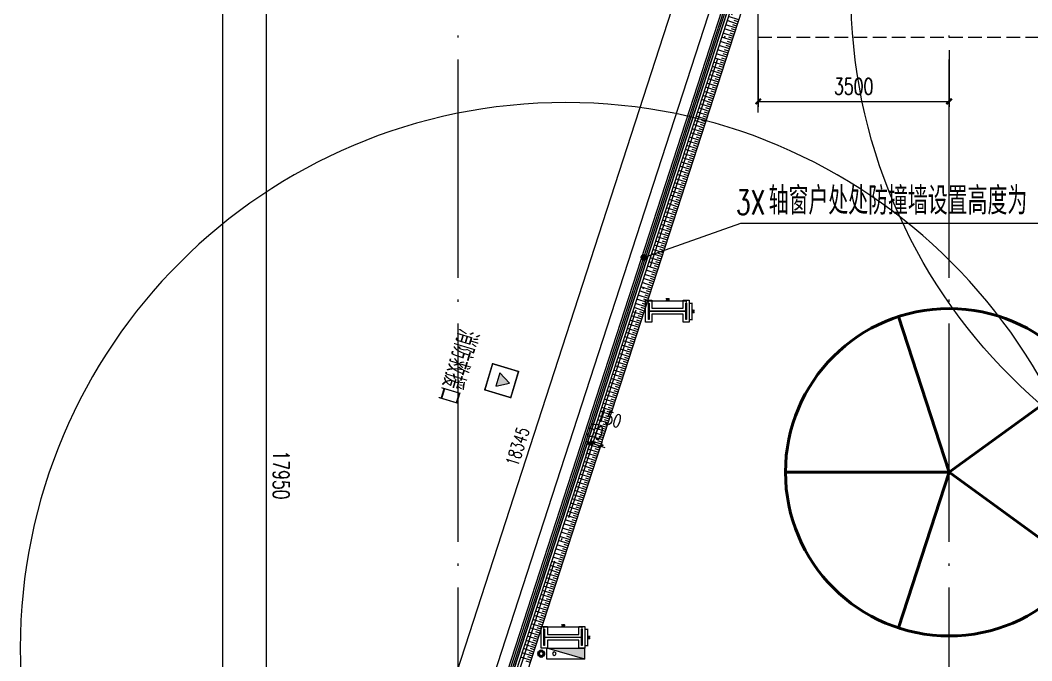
# Model space of a CAD drawing. Extents: x -1313754 to 847533, y 489853 to 941203.
# Drawn here: x -320884 to -302339, y 572440 to 584179 of the extents above; entities that cross this region are included whole.
import ezdxf

# ---------------------------------------------------------------- set-up
doc = ezdxf.new("R2010")
doc.units = 0
doc.header["$LTSCALE"] = 1000
doc.header["$MEASUREMENT"] = 0
doc.linetypes.add('DASH', pattern=[0.35, 0.25, -0.1])
doc.linetypes.add('DOTE', pattern=[2.42, 2, -0.2, 0.02, -0.2])
doc.layers.get('Defpoints').update_dxf_attribs({"color": 210})
for name, color, linetype in [('99平面图例外参$0$A-HATCH-2', 251, 'Continuous'), ('A-AXIS-D', 1, 'Continuous'), ('A-AXIS-DOTE', 14, 'DOTE'), ('A-AXIS-DP', 126, 'Continuous'), ('A-HATCH-2', 251, 'Continuous'), ('A-LIN-V', 9, 'Continuous'), ('A-TEXT', 61, 'Continuous'), ('A-WINDOW', 140, 'Continuous'), ('AS-COLN', 6, 'Continuous'), ('AS-WALL', 40, 'Continuous'), ('AS-结构边线层', 200, 'Continuous'), ('DIM_SYMB', 3, 'Continuous'), ('PUB_TEXT', 7, 'Continuous'), ('RP-N2-01$0$$0$A-WIND-J', 1, 'Continuous'), ('RP-N2-01$0$A-WIND-J', 3, 'Continuous'), ('SB_ZF消火栓', 10, 'Continuous'), ('SB_ZF消火栓M', 10, 'Continuous'), ('建-墙-幕', 4, 'Continuous')]:
    doc.layers.add(name, color=color, linetype=linetype)
doc.layers.add('LG-ZF消防', color=1, linetype='Continuous', lineweight=60)
doc.styles.add('_TCH_DIM', font='SIMPLEX', dxfattribs={"bigfont": 'GBCBIG'})
doc.styles.add('_TCH_DIM_T3', font='SIMPLEX', dxfattribs={"width": 0.705882, "bigfont": 'GBCBIG'})
doc.styles.add('A-DIM_T3', font='SIMPLEX', dxfattribs={"width": 0.705882, "bigfont": 'GBCBIG'})
doc.dimstyles.new('_TCH_ARCH&&10', dxfattribs={"dimtxt": 29.75, "dimasz": 10, "dimexe": 10, "dimexo": 10, "dimgap": 12.625, "dimtad": 1, "dimdec": 0, "dimzin": 0, "dimdsep": 46, "dimtxsty": '_TCH_DIM_T3', "dimblk": 'ARCHTICK', "dimcen": 0.09, "dimclrt": 7, "dimazin": 2, "dimtfac": 1, "dimtdec": 0, "dimtix": 1, "dimtmove": 2, "dimatfit": 3, "dimfxl": 0, "dimtolj": 1, "dimtzin": 0, "dimarcsym": 0})
doc.dimstyles.new('_TCH_ARCH&&100', dxfattribs={"dimtxt": 297.5, "dimasz": 100, "dimexe": 100, "dimexo": 100, "dimgap": 126.25, "dimtad": 1, "dimdec": 0, "dimzin": 0, "dimdsep": 46, "dimtxsty": '_TCH_DIM_T3', "dimblk": 'ARCHTICK', "dimcen": 0.09, "dimclrt": 7, "dimazin": 2, "dimtfac": 1, "dimtdec": 0, "dimtix": 1, "dimtmove": 2, "dimatfit": 3, "dimfxl": 0, "dimtolj": 1, "dimtzin": 0, "dimarcsym": 0})
doc.dimstyles.new('_TCH_ARCH&&80', dxfattribs={"dimtxt": 238, "dimasz": 80, "dimexe": 80, "dimexo": 80, "dimgap": 101, "dimtad": 1, "dimdec": 0, "dimzin": 0, "dimdsep": 46, "dimtxsty": '_TCH_DIM_T3', "dimblk": 'ARCHTICK', "dimcen": 0.09, "dimclrt": 7, "dimazin": 2, "dimtfac": 1, "dimtdec": 0, "dimtix": 1, "dimtmove": 2, "dimatfit": 3, "dimfxl": 0, "dimtolj": 1, "dimtzin": 0, "dimarcsym": 0})
doc.dimstyles.new('A-DIM&&100', dxfattribs={"dimtxt": 297.5, "dimasz": 100, "dimexe": 100, "dimexo": 100, "dimgap": 126.25, "dimtad": 1, "dimdec": 0, "dimzin": 0, "dimdsep": 46, "dimtxsty": 'A-DIM_T3', "dimblk": 'ARCHTICK', "dimcen": 0.09, "dimclrt": 7, "dimazin": 2, "dimtfac": 1, "dimtdec": 0, "dimtix": 1, "dimtmove": 2, "dimatfit": 3, "dimfxl": 0, "dimtolj": 1, "dimtzin": 0, "dimarcsym": 0})

# ---------------------------------------------------------------- blocks, each defined once
blk = doc.blocks.new('_ArchTick')
at = {"color": 0, "linetype": 'ByBlock', "const_width": 0.4}
blk.add_lwpolyline([(-0.5, -0.5), (0.5, 0.5)], dxfattribs=at)
blk = doc.blocks.new('*D1349')
at = {"layer": 'A-AXIS-D', "color": 0, "lineweight": -2}
for p, q in [((-94953, -220000), (-95739, -220000)), ((-95639, -220000), (-95639, -237950)), ((-94953, -237950), (-95739, -237950))]:
    blk.add_line(p, q, dxfattribs=at)
at = {"layer": 'Defpoints', "color": 0}
for p in [(-94853, -220000), (-95639, -237950), (-94853, -237950)]:
    blk.add_point(p, dxfattribs=at)
at = {"layer": 'A-AXIS-D', "color": 0, "lineweight": -2, "xscale": 100, "yscale": 100, "zscale": 100}
for p, rotation in [((-95639, -220000), 90), ((-95639, -237950), 270)]:
    blk.add_blockref('_ArchTick', p, dxfattribs=dict(at, rotation=rotation))
at = {"layer": 'A-AXIS-D', "color": 7, "insert": (-95364, -228975), "char_height": 297.5, "attachment_point": 5, "rotation": 270, "style": 'A-DIM_T3'}
blk.add_mtext('\\A1;17950', dxfattribs=at)
blk = doc.blocks.new('*D1409')
at = {"layer": 'A-AXIS-D', "color": 0, "lineweight": -2}
for p, q in [((-95053, -183400), (-96539, -183400)), ((-96439, -183400), (-96439, -256600)), ((-95053, -256600), (-96539, -256600))]:
    blk.add_line(p, q, dxfattribs=at)
at = {"layer": 'Defpoints', "color": 0}
for p in [(-94953, -183400), (-96439, -256600), (-94953, -256600)]:
    blk.add_point(p, dxfattribs=at)
at = {"layer": 'A-AXIS-D', "color": 0, "lineweight": -2, "xscale": 100, "yscale": 100, "zscale": 100}
for p, rotation in [((-96439, -183400), 90), ((-96439, -256600), 270)]:
    blk.add_blockref('_ArchTick', p, dxfattribs=dict(at, rotation=rotation))
at = {"layer": 'A-AXIS-D', "color": 7, "insert": (-96164, -220000), "char_height": 297.5, "attachment_point": 5, "rotation": 270, "style": 'A-DIM_T3'}
blk.add_mtext('\\A1;73200', dxfattribs=at)
blk = doc.blocks.new('*D1485')
at = {"layer": 'A-AXIS-D', "color": 0, "lineweight": -2}
for p, q in [((-86618, -221190), (-86618, -222228)), ((-83118, -221190), (-83118, -222228)), ((-86618, -222128), (-83118, -222128))]:
    blk.add_line(p, q, dxfattribs=at)
at = {"layer": 'Defpoints', "color": 0}
for p in [(-86618, -221090), (-83118, -221090), (-83118, -222128)]:
    blk.add_point(p, dxfattribs=at)
at = {"layer": 'A-AXIS-D', "color": 0, "lineweight": -2, "xscale": 100, "yscale": 100, "zscale": 100, "rotation": 180}
blk.add_blockref('_ArchTick', (-86618, -222128), dxfattribs=at)
at = {"layer": 'A-AXIS-D', "color": 0, "lineweight": -2, "xscale": 100, "yscale": 100, "zscale": 100}
blk.add_blockref('_ArchTick', (-83118, -222128), dxfattribs=at)
at = {"layer": 'A-AXIS-D', "color": 7, "insert": (-84868, -221853), "char_height": 297.5, "attachment_point": 5, "style": '_TCH_DIM_T3'}
blk.add_mtext('\\A1;3500', dxfattribs=at)
blk = doc.blocks.new('43243')
at = {"layer": 'AS-结构边线层'}
blk.add_lwpolyline([(-263994, 621290), (-277514, 621290), (-277514, 621120), (-279354, 621120), (-279354, 620570), (-281454, 620570), (-281454, 621120), (-295987, 621120), (-313454, 567286), (-313454, 548520), (-281454, 548520), (-281454, 549070), (-279354, 549070), (-279354, 548520), (-277514, 548520), (-277514, 548350), (-263994, 548350)], dxfattribs=at)
blk = doc.blocks.new('4324324')
at = {"layer": 'A-HATCH-2', "linetype": 'DASH'}
blk.add_line((-307354.2, 583869.9), (-128854.2, 583869.9), dxfattribs=at)
blk = doc.blocks.new('w4324324')
at = {"layer": 'A-HATCH-2', "lineweight": 60}
for q in [(-1694760, 686605), (-1697614, 684532), (-1691907, 684532), (-1696524, 681178), (-1692997, 681178)]:
    blk.add_line((-1694760, 683605), q, dxfattribs=at)
blk.add_circle((-1694760, 683605), 3000, dxfattribs=at)
blk = doc.blocks.new('342343')
at = {"layer": 'A-LIN-V'}
blk.add_blockref('w4324324', (1048710, 103556), dxfattribs=at)
blk = doc.blocks.new('*D1765')
at = {"layer": 'A-AXIS-DP', "color": 0, "lineweight": -2}
for p, q in [((-195790, 766880), (-195790, 766929)), ((-195790, 766919), (-195490, 766919)), ((-195490, 766880), (-195490, 766929))]:
    blk.add_line(p, q, dxfattribs=at)
at = {"layer": 'Defpoints', "color": 0}
for p in [(-195790, 766870), (-195490, 766919), (-195490, 766870)]:
    blk.add_point(p, dxfattribs=at)
at = {"layer": 'A-AXIS-DP', "color": 0, "lineweight": -2, "xscale": 10, "yscale": 10, "zscale": 10, "rotation": 180}
blk.add_blockref('_ArchTick', (-195790, 766919), dxfattribs=at)
at = {"layer": 'A-AXIS-DP', "color": 0, "lineweight": -2, "xscale": 10, "yscale": 10, "zscale": 10}
blk.add_blockref('_ArchTick', (-195490, 766919), dxfattribs=at)
at = {"layer": 'A-AXIS-DP', "color": 7, "insert": (-195640, 766946), "char_height": 29.8, "attachment_point": 5, "style": '_TCH_DIM_T3'}
blk.add_mtext('\\A1;300', dxfattribs=at)
blk = doc.blocks.new('*D1766')
at = {"layer": 'A-AXIS-DP', "color": 0, "lineweight": -2}
for p, q in [((-195800, 766820), (-195841, 766820)), ((-195831, 766120), (-195831, 766820)), ((-195800, 766120), (-195841, 766120))]:
    blk.add_line(p, q, dxfattribs=at)
at = {"layer": 'Defpoints', "color": 0}
for p in [(-195831, 766820), (-195790, 766820), (-195790, 766120)]:
    blk.add_point(p, dxfattribs=at)
at = {"layer": 'A-AXIS-DP', "color": 0, "lineweight": -2, "xscale": 10, "yscale": 10, "zscale": 10}
for p, rotation in [((-195831, 766820), 90), ((-195831, 766120), 270)]:
    blk.add_blockref('_ArchTick', p, dxfattribs=dict(at, rotation=rotation))
at = {"layer": 'A-AXIS-DP', "color": 7, "insert": (-195859, 766470), "char_height": 29.8, "attachment_point": 5, "rotation": 90, "style": '_TCH_DIM_T3'}
blk.add_mtext('\\A1;700', dxfattribs=at)
blk = doc.blocks.new('RP-N2-01$0$$0$xfjy')
at = {"layer": 'RP-N2-01$0$$0$A-WIND-J'}
h = blk.add_hatch(color=256, dxfattribs=at)
h.dxf.hatch_style = 1
h.paths.add_polyline_path([(1141876, -26214), (1142135, -26214), (1142005, -25989)])
at = {"layer": 'RP-N2-01$0$$0$A-WIND-J', "const_width": 25}
blk.add_lwpolyline([(1141755, -25889), (1141755, -26389), (1142255, -26389), (1142255, -25889)], close=True, dxfattribs=at)
at = {"layer": 'RP-N2-01$0$$0$A-WIND-J'}
for points in [[(1141755, -26389), (1142255, -26389), (1142255, -25889), (1141755, -25889)], [(1141876, -26214), (1142135, -26214), (1142005, -25989)]]:
    blk.add_lwpolyline(points, close=True, dxfattribs=at)
blk = doc.blocks.new('RP-N2-01$0$xfjy')
at = {"layer": 'RP-N2-01$0$$0$A-WIND-J'}
blk.add_blockref('RP-N2-01$0$$0$xfjy', (0, 0), dxfattribs=at)
blk = doc.blocks.new('1232')
at = {"layer": 'RP-N2-01$0$A-WIND-J', "rotation": 253.2410415830264}
blk.add_blockref('RP-N2-01$0$xfjy', (42264, 1663536, 0), dxfattribs=at)
at = {"layer": 'A-TEXT', "style": '_TCH_DIM'}
blk.add_text('消防救援口', height=384.1, rotation=253.241, dxfattribs=at).set_placement((-312841, 578551, 0))
blk = doc.blocks.new('99平面图例外参$0$$LinePat$填挖边坡')
at = {"color": 0}
for p, q in [((0, 0), (0, -1500)), ((300, 0), (300, -600))]:
    blk.add_line(p, q, dxfattribs=at)
at = {"layer": 'Defpoints', "color": 0}
blk.add_point((600, 0), dxfattribs=at)
blk = doc.blocks.new('34242343243')
at = {"layer": 'A-LIN-V'}
for p, q in [((-313254, 567740), (-307745, 584720)), ((-313054, 567709), (-307535, 584720))]:
    blk.add_line(p, q, dxfattribs=at)
at = {"layer": '99平面图例外参$0$A-HATCH-2', "color": 203, "xscale": 0.1335687905897206, "yscale": 0.1333333333333333, "zscale": 0.1333333333333333, "rotation": 252.0237134181384}
for p in [(-307732, 584110), (-307708, 584186), (-307782, 583958), (-307757, 584034), (-307856, 583729), (-307831, 583805), (-307807, 583881), (-307906, 583577), (-307881, 583653), (-307980, 583348), (-307955, 583424), (-307930, 583500), (-308029, 583195), (-308005, 583272), (-308079, 583043), (-308054, 583119), (-308153, 582814), (-308128, 582891), (-308103, 582967), (-308202, 582662), (-308178, 582738), (-308277, 582433), (-308252, 582509), (-308227, 582586), (-308326, 582281), (-308301, 582357), (-308400, 582052), (-308376, 582128), (-308351, 582204), (-308450, 581900), (-308425, 581976), (-308499, 581747), (-308474, 581823), (-308573, 581518), (-308549, 581595), (-308524, 581671), (-308623, 581366), (-308598, 581442), (-308697, 581137), (-308672, 581213), (-308648, 581290), (-308747, 580985), (-308722, 581061), (-308821, 580756), (-308796, 580832), (-308771, 580909), (-308870, 580604), (-308845, 580680), (-308944, 580375), (-308920, 580451), (-308895, 580527), (-308994, 580222), (-308969, 580299), (-309043, 580070), (-309019, 580146), (-309118, 579841), (-309093, 579918), (-309068, 579994), (-309167, 579689), (-309142, 579765), (-309241, 579460), (-309216, 579536), (-309192, 579613), (-309291, 579308), (-309266, 579384), (-309365, 579079), (-309340, 579155), (-309315, 579232), (-309414, 578927), (-309390, 579003), (-309464, 578774), (-309439, 578850), (-309538, 578545), (-309513, 578622), (-309489, 578698), (-309587, 578393), (-309563, 578469), (-309662, 578164), (-309637, 578241), (-309612, 578317), (-309711, 578012), (-309686, 578088), (-309785, 577783), (-309761, 577859), (-309736, 577936), (-309835, 577631), (-309810, 577707), (-309884, 577478), (-309860, 577554), (-309959, 577250), (-309934, 577326), (-309909, 577402), (-310008, 577097), (-309983, 577173), (-310082, 576868), (-310057, 576945), (-310033, 577021), (-310132, 576716), (-310107, 576792), (-310206, 576487), (-310181, 576563), (-310156, 576640), (-310255, 576335), (-310231, 576411), (-310305, 576182), (-310280, 576259), (-310379, 575954), (-310354, 576030), (-310330, 576106), (-310428, 575801), (-310404, 575877), (-310503, 575573), (-310478, 575649), (-310453, 575725), (-310552, 575420), (-310527, 575496), (-310626, 575191), (-310602, 575268), (-310577, 575344), (-310676, 575039), (-310651, 575115), (-310725, 574886), (-310701, 574963), (-310799, 574658), (-310775, 574734), (-310750, 574810), (-310849, 574505), (-310824, 574582), (-310923, 574277), (-310898, 574353), (-310874, 574429), (-310973, 574124), (-310948, 574200), (-311047, 573895), (-311022, 573972), (-310997, 574048), (-311096, 573743), (-311072, 573819), (-311170, 573514), (-311146, 573591), (-311121, 573667), (-311220, 573362), (-311195, 573438), (-311269, 573209), (-311245, 573286), (-311344, 572981), (-311319, 573057), (-311294, 573133), (-311393, 572828), (-311368, 572904), (-311467, 572600), (-311443, 572676), (-311418, 572752), (-311517, 572447), (-311492, 572523)]:
    blk.add_blockref('99平面图例外参$0$$LinePat$填挖边坡', p, dxfattribs=at)
blk = doc.blocks.new('A$C5D961328')
at = {"layer": 'SB_ZF消火栓'}
blk.add_hatch(color=256, dxfattribs=at).paths.add_polyline_path([(0, 40), (700, 40), (700, 240)])
at = {"layer": 'A-LIN-V', "ltscale": 500}
blk.add_circle((350, 40), 10001, dxfattribs=at)
at = {"layer": 'SB_ZF消火栓'}
for p, q in [((700, 240), (0, 240)), ((0, 240), (0, 40)), ((700, 240), (0, 40)), ((700, 240), (700, 40)), ((0, 40), (700, 40))]:
    blk.add_line(p, q, dxfattribs=at)
at = {"layer": 'SB_ZF消火栓', "color": 1}
blk.add_circle((140, 140), 32.5, dxfattribs=at)
blk = doc.blocks.new('we42342343234')
at = {"layer": 'LG-ZF消防'}
blk.add_circle((-311332, 572570), 50, dxfattribs=at)
at = {"layer": 'SB_ZF消火栓M', "rotation": 180}
blk.add_blockref('A$C5D961328', (-295304, 584760), dxfattribs=at)
at = {"layer": 'SB_ZF消火栓M', "xscale": -1, "rotation": 180}
blk.add_blockref('A$C5D961328', (-311232, 572710), dxfattribs=at)
blk = doc.blocks.new('234243242332')
at = {"layer": 'SB_ZF消火栓'}
blk.add_blockref('we42342343234', (0, 0), dxfattribs=at)
blk = doc.blocks.new('*D211')
at = {"layer": 'A-AXIS-DP', "color": 0, "lineweight": -2}
for p, q in [((-310433, 576435), (-310509, 576460)), ((-310507, 576207), (-310408, 576511)), ((-310460, 576191), (-310361, 576496)), ((-310433, 576435), (-310385, 576420)), ((-310385, 576420), (-310309, 576395))]:
    blk.add_line(p, q, dxfattribs=at)
at = {"layer": 'Defpoints', "color": 0}
for p in [(-310385, 576420), (-310532, 576131), (-310484, 576115)]:
    blk.add_point(p, dxfattribs=at)
at = {"layer": 'A-AXIS-DP', "color": 0, "lineweight": -2, "xscale": 80, "yscale": 80, "zscale": 80}
for p, rotation in [((-310433, 576435), 342.0237134181228), ((-310385, 576420), 162.0237134181229)]:
    blk.add_blockref('_ArchTick', p, dxfattribs=dict(at, rotation=rotation))
at = {"layer": 'A-AXIS-DP', "color": 7, "insert": (-310341, 576637), "char_height": 238, "attachment_point": 5, "rotation": 342.0237, "style": '_TCH_DIM_T3'}
blk.add_mtext('\\A1;50', dxfattribs=at)
blk = doc.blocks.new('*D212')
at = {"layer": 'A-AXIS-DP', "color": 0, "lineweight": -2}
for p, q in [((-310385, 576420), (-310462, 576444)), ((-310460, 576191), (-310361, 576496)), ((-310385, 576420), (-310243, 576373)), ((-310317, 576145), (-310218, 576449)), ((-310243, 576373), (-310167, 576349))]:
    blk.add_line(p, q, dxfattribs=at)
at = {"layer": 'Defpoints', "color": 0}
for p in [(-310243, 576373), (-310484, 576115), (-310342, 576069)]:
    blk.add_point(p, dxfattribs=at)
at = {"layer": 'A-AXIS-DP', "color": 0, "lineweight": -2, "xscale": 80, "yscale": 80, "zscale": 80}
for p, rotation in [((-310385, 576420), 342.0237134181606), ((-310243, 576373), 162.0237134181606)]:
    blk.add_blockref('_ArchTick', p, dxfattribs=dict(at, rotation=rotation))
at = {"layer": 'A-AXIS-DP', "color": 7, "insert": (-310078, 576882), "char_height": 238, "attachment_point": 5, "rotation": 342.0237, "style": '_TCH_DIM_T3'}
blk.add_mtext('\\A1;150', dxfattribs=at)
blk = doc.blocks.new('*D485')
at = {"layer": 'A-AXIS-DP', "color": 0, "lineweight": -2}
for p, q in [((-314389, 567572), (-308727, 585022)), ((-307702, 584689), (-308803, 585046)), ((-313364, 567240), (-314465, 567597))]:
    blk.add_line(p, q, dxfattribs=at)
at = {"layer": 'Defpoints', "color": 0}
for p in [(-308727, 585022), (-307626, 584664), (-313288, 567215)]:
    blk.add_point(p, dxfattribs=at)
at = {"layer": 'A-AXIS-DP', "color": 0, "lineweight": -2, "xscale": 80, "yscale": 80, "zscale": 80}
for p, rotation in [((-308727, 585022), 72.02371341813647), ((-314389, 567572), 252.0237134181365)]:
    blk.add_blockref('_ArchTick', p, dxfattribs=dict(at, rotation=rotation))
at = {"layer": 'A-AXIS-DP', "color": 7, "insert": (-311767, 576365), "char_height": 238, "attachment_point": 5, "rotation": 72.0237, "style": '_TCH_DIM_T3'}
blk.add_mtext('\\A1;18345', dxfattribs=at)
blk = doc.blocks.new('dote')
at = {"layer": 'A-AXIS-DOTE', "ltscale": 2}
for p, q in [((-92117.8, -264080), (-92117.8, -177865)), ((-83117.8, -264080), (-83117.8, -178596))]:
    blk.add_line(p, q, dxfattribs=at)
at = {"layer": 'A-AXIS-DOTE'}
blk.add_line((-86617.8, -222330.1), (-86617.8, -218540.1), dxfattribs=at)
at = {"layer": 'A-AXIS-DOTE', "ltscale": 2}
blk.add_lwpolyline([(-94568.7, -243562.8), (-72924.8, -176855.6)], dxfattribs=at)
at = {"layer": 'A-AXIS-D'}
for base, p1, p2, picture, middle in [((-96439.4, -256600.1), (-94953, -183400), (-94953, -256600.1), '*D1409', (-96164.4, -220000)), ((-95639.4, -237950), (-94853, -220000), (-94853, -237950), '*D1349', (-95364.4, -228975))]:
    dim = blk.add_linear_dim(base=base, p1=p1, p2=p2, angle=270, dimstyle='A-DIM&&100', override={"dimgap": 0}, dxfattribs=at)
    dim.commit()
    dim.dimension.update_dxf_attribs({"geometry": picture, "text_midpoint": middle, "dimtype": 161, "text_rotation": 270})
dim = blk.add_linear_dim(base=(-83117.8, -222127.6), p1=(-86617.8, -221090.1), p2=(-83117.8, -221090.1), angle=0, dimstyle='_TCH_ARCH&&100', override={"dimgap": 0}, dxfattribs=at)
dim.commit()
dim.dimension.update_dxf_attribs({"geometry": '*D1485', "text_midpoint": (-84867.8, -221852.6), "dimtype": 161})
blk = doc.blocks.new('nt66')
at = {"layer": 'A-HATCH-2'}
blk.add_lwpolyline([(-195840, 766870), (-195440, 766870), (-195440, 766758), (-195586, 766758), (-195586, 766182), (-195440, 766182), (-195440, 766070), (-195840, 766070), (-195840, 766182), (-195694, 766182), (-195694, 766758), (-195840, 766758)], close=True, dxfattribs=at)
at = {"layer": 'AS-COLN'}
blk.add_lwpolyline([(-195790, 766820), (-195490, 766820), (-195490, 766808), (-195636, 766808), (-195636, 766132), (-195490, 766132), (-195490, 766120), (-195790, 766120), (-195790, 766132), (-195644, 766132), (-195644, 766808), (-195790, 766808)], close=True, dxfattribs=at)
at = {"layer": 'A-AXIS-DP'}
for p1, p2, distance, picture, middle in [((-195790, 766120), (-195790, 766820), 41.2, '*D1766', (-195858.7, 766470)), ((-195790, 766870), (-195490, 766870), 48.8, '*D1765', (-195640, 766946.2))]:
    dim = blk.add_aligned_dim(p1=p1, p2=p2, distance=distance, dimstyle='_TCH_ARCH&&10', dxfattribs=at)
    dim.commit()
    dim.dimension.update_dxf_attribs({"geometry": picture, "text_midpoint": middle})
blk = doc.blocks.new('42343')
at = {"rotation": 270}
for p in [(-1075487.8, 383206.2), (-1077402.2, 377230)]:
    blk.add_blockref('nt66', p, dxfattribs=at)

msp = doc.modelspace()

# ---------------------------------------------------------------- linework, layer by layer
at = {"layer": 'A-LIN-V'}
msp.add_lwpolyline([(-313754.2, 564870), (-313754.2, 567383.3), (-299930.8, 609942.1), (-299658.7, 609853.7)], dxfattribs=at)
at = {"layer": 'DIM_SYMB'}
for p, q in [((-309453.8, 579831.2), (-307674.2, 580459.9)), ((-309453.8, 579831.2), (-307674.2, 580459.9)), ((-307674.2, 580459.9), (-300970, 580459.9))]:
    msp.add_line(p, q, dxfattribs=at)
at = {"layer": 'DIM_SYMB', "const_width": 60}
msp.add_lwpolyline([(-309482, 579821.2, 1), (-309425.5, 579841.2, 1)], format="xyb", close=True, dxfattribs=at)
msp.add_lwpolyline([(-309482, 579821.2, 1), (-309425.5, 579841.2, 1)], format="xyb", close=True, dxfattribs=at)
at = {"layer": '建-墙-幕'}
for p, q in [((-313554.2, 567301.6), (-307865.1, 584835.4)), ((-313520.9, 567296.4), (-307833.4, 584825.1)), ((-313487.5, 567291.1), (-307801.7, 584814.9)), ((-313454.2, 567285.8), (-307770, 584804.6))]:
    msp.add_line(p, q, dxfattribs=at)

# ---------------------------------------------------------------- block references
msp.add_blockref('1232', (0, 0))
at = {"layer": 'A-LIN-V', "rotation": 90}
msp.add_blockref('342343', (483306.5, 1221945), dxfattribs=at)
at = {"layer": 'A-WINDOW'}
for name in ['43243', '42343', '4324324']:
    msp.add_blockref(name, (0, 0), dxfattribs=at)
at = {"layer": 'AS-WALL'}
msp.add_blockref('dote', (-220736.4, 804820), dxfattribs=at)
at = {"layer": 'DIM_SYMB'}
msp.add_blockref('34242343243', (0, 0), dxfattribs=at)
at = {"layer": 'SB_ZF消火栓', "linetype": 'Continuous'}
msp.add_blockref('234243242332', (0, 0), dxfattribs=at)

# ---------------------------------------------------------------- texts
at = {"layer": 'PUB_TEXT', "style": '_TCH_DIM'}
msp.add_text('轴窗户处处防撞墙设置高度为', height=506.383, dxfattribs=at).set_placement((-307162.3, 580617.4))
at = {"layer": 'PUB_TEXT', "style": '_TCH_DIM', "width": 0.705882}
msp.add_text('3X', height=446.25, dxfattribs=at).set_placement((-307762.3, 580617.4))

# ---------------------------------------------------------------- dimensions: what is measured, and where the dimension line sits
at = {"layer": 'A-AXIS-DP'}
for p1, p2, distance, picture, middle in [((-313287.9, 567215.2), (-307626.2, 584664.4), 1157.5, '*D485', (-311767.3, 576365)), ((-310531.8, 576130.6), (-310484.3, 576115.2), 320, '*D211', (-310341.4, 576636.6))]:
    dim = msp.add_aligned_dim(p1=p1, p2=p2, distance=distance, dimstyle='_TCH_ARCH&&80', dxfattribs=at)
    dim.commit()
    dim.dimension.update_dxf_attribs({"geometry": picture, "text_midpoint": middle})
dim = msp.add_linear_dim(base=(-310242.8, 576373.3), p1=(-310484.3, 576115.2), p2=(-310341.6, 576068.9), angle=342.02371, dimstyle='_TCH_ARCH&&80', dxfattribs=at)
dim.commit()
dim.dimension.update_dxf_attribs({"geometry": '*D212', "text_midpoint": (-310077.6, 576882.5), "dimtype": 129})

doc.saveas('drawing.dxf')
